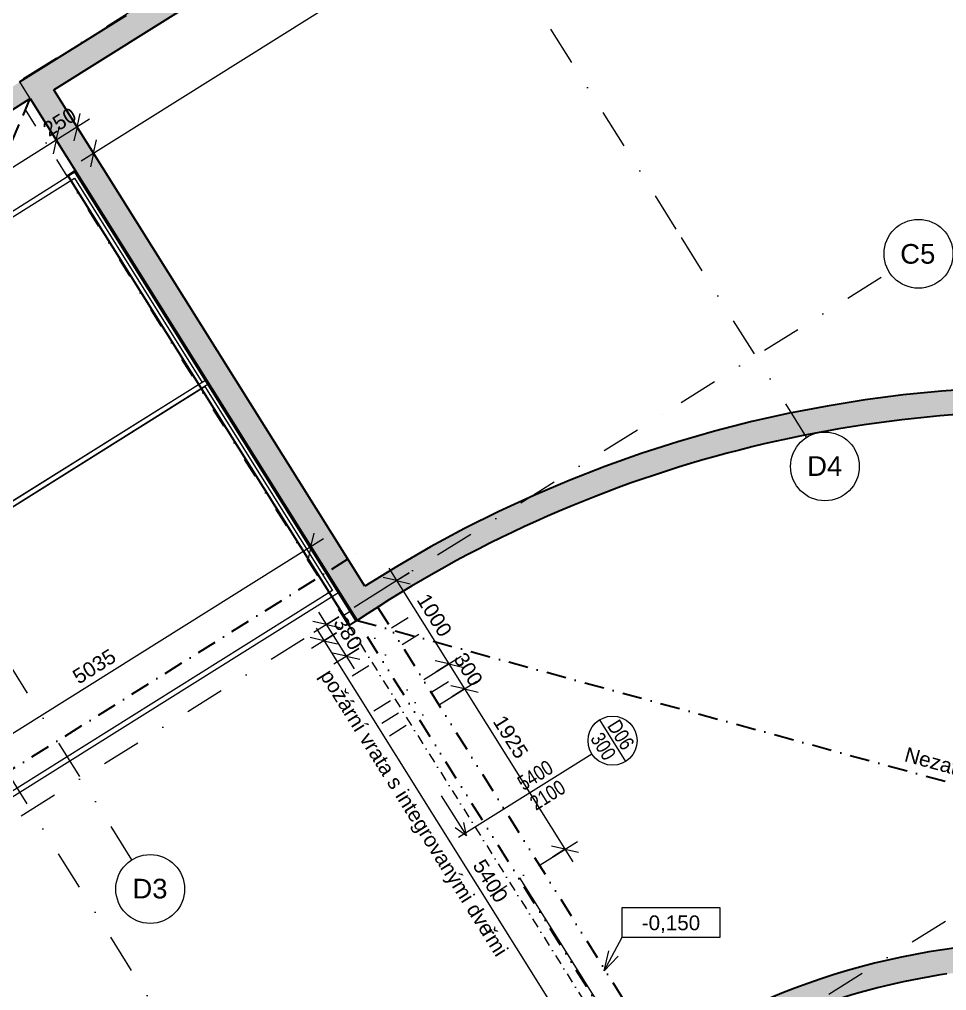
# Model space of a CAD drawing. Header units: millimetres. Extents: x -45523 to 44975, y -3459 to 74573.
# Drawn here: x -20619 to -11187, y 45300 to 55182 of the extents above; entities that cross this region are included whole.
import ezdxf

# ---------------------------------------------------------------- set-up
doc = ezdxf.new("R2010")
doc.units = ezdxf.units.MM
for name, pattern in [('HA_Dash_3mm-S1mm', [300, 200, -100]), ('HA_DashDot_10mm-S3mm', [1000, 400, -300, 0, -300]), ('HA_DashDot_2_2mm-S0_6mm', [220, 100, -60, 0, -60]), ('HA_DashDot_4mm-S1mm', [400, 200, -100, 0, -100]), ('HA_DashDot_6mm-S2mm', [600, 200, -200, 0, -200]), ('HA_DashDotDot_5mm-S1mm', [500, 200, -100, 0, -100, 0, -100])]:
    doc.linetypes.add(name, pattern=pattern)
for name, color, linetype, lineweight in [('A-____-____-DIMS', 9, 'Continuous', 5), ('A-____-____-DIMS-100', 9, 'Continuous', 5), ('A-DETL-____-CNTR', 9, 'HA_DashDot_6mm-S2mm', 9), ('A-DETL-____-HDLN', 9, 'HA_Dash_3mm-S1mm', 25), ('A-DETL-____-OTLN', 9, 'Continuous', 25), ('A-DETL-____-THIN', 9, 'Continuous', 9), ('A-DOOR-____-IDEN', 9, 'Continuous', 9), ('A-DOOR-____-OTLN', 9, 'Continuous', 9), ('A-FLOR-____-OVHD', 9, 'HA_DashDot_4mm-S1mm', 25), ('A-WALL-____-MCUT', 9, 'Continuous', 9), ('A-WALL-____-PATT', 9, 'Continuous', 25), ('C-PRKG-____-OTLN', 9, 'Continuous', 9), ('G-____-____-DIMS', 9, 'Continuous', 5), ('G-____-____-TEXT', 9, 'Continuous', 5), ('I-WALL-____-MCUT', 9, 'Continuous', 25), ('S-GRID-____-IDEN', 9, 'Continuous', 9), ('S-GRID-____-OTLN', 9, 'Continuous', 5)]:
    doc.layers.add(name, color=color, linetype=linetype, lineweight=lineweight)
doc.styles.add('Arial_1', font='arial.ttf', dxfattribs={"height": 200})
doc.styles.add('Arial_2', font='arial.ttf', dxfattribs={"height": 150})
doc.styles.add('Arial_3', font='arial.ttf', dxfattribs={"width": 0.8, "height": 150})
doc.dimstyles.new('Inner_Dimensions', dxfattribs={"dimscale": 304.8, "dimtxt": 153.03891, "dimasz": 0.656168, "dimexe": 0.492126, "dimexo": 0.0625, "dimgap": 0.065617, "dimtad": 1, "dimdec": 0, "dimzin": 0, "dimdsep": 46, "dimtxsty": 'Arial_2', "dimblk1": 'OBLIQUE', "dimblk2": 'OBLIQUE', "dimsah": 1, "dimcen": 0.09, "dimdle": 0.492126, "dimazin": 0, "dimtfac": 1, "dimtdec": 4, "dimtix": 1, "dimtmove": 0, "dimatfit": 3, "dimfxl": 0.492126, "dimfxlon": 1, "dimtvp": 1, "dimtolj": 1, "dimtzin": 0, "dimlwd": 9, "dimlwe": 9, "dimarcsym": 2})
doc.dimstyles.new('Inner_Dimensions_2', dxfattribs={"dimscale": 304.8, "dimtxt": 153.03891, "dimasz": 0.656168, "dimexe": 0.492126, "dimexo": 0.0625, "dimgap": 0.065617, "dimtad": 1, "dimdec": 0, "dimzin": 0, "dimdsep": 46, "dimtxsty": 'Arial_2', "dimblk1": 'OBLIQUE', "dimblk2": 'OBLIQUE', "dimsah": 1, "dimcen": 0.09, "dimdle": 0.492126, "dimazin": 0, "dimtfac": 1, "dimtdec": 4, "dimtix": 1, "dimtmove": 2, "dimatfit": 3, "dimfxl": 0.492126, "dimfxlon": 1, "dimtvp": 1, "dimtolj": 1, "dimtzin": 0, "dimlwd": 9, "dimlwe": 9, "dimarcsym": 2})
doc.dimstyles.new('Inner_Dimensions_3', dxfattribs={"dimscale": 304.8, "dimtxt": 153.03891, "dimasz": 0.656168, "dimexe": 0.492126, "dimexo": 0.0625, "dimgap": 0.065617, "dimtad": 1, "dimdec": 0, "dimzin": 0, "dimdsep": 46, "dimtxsty": 'Arial_2', "dimblk1": 'OBLIQUE', "dimblk2": 'OBLIQUE', "dimsah": 1, "dimcen": 0.09, "dimdle": 0.492126, "dimazin": 0, "dimtfac": 1, "dimtdec": 4, "dimtix": 1, "dimtmove": 0, "dimatfit": 3, "dimfxl": 0.492126, "dimfxlon": 1, "dimtvp": 1, "dimtolj": 1, "dimtzin": 0, "dimlwd": 9, "dimlwe": 9, "dimarcsym": 2})

# ---------------------------------------------------------------- blocks, each defined once
blk = doc.blocks.new('HA_PA_Perpendicular_SingleStall - Generic-1370711-1PP_GARAZ')
at = {"layer": 'C-PRKG-____-OTLN', "lineweight": 5}
for p, q in [((-25, 25), (-25, -5000)), ((2525, 25), (2525, -5000)), ((25, -25), (2475, -25)), ((25, -5000), (25, -25)), ((2475, -25), (2475, -5000)), ((-25, -5000), (25, -5000)), ((2525, -5000), (2475, -5000))]:
    blk.add_line(p, q, dxfattribs=at)
blk = doc.blocks.new('WIP_DR_Gate_Roll_wBox - 2100x5400_VrataC_D-1971020-1PP_GARAZ')
at = {"layer": 'A-DETL-____-OTLN', "linetype": 'HA_DashDotDot_5mm-S1mm'}
blk.add_line((2700, 0), (-2700, 0), dxfattribs=at)
at = {"layer": 'A-DOOR-____-OTLN'}
for p, q in [((-2815, -0.5), (-2815, -100)), ((-2700, -100), (-2700, -0.5)), ((2700, -0.5), (2700, -100)), ((2815, -100), (2815, -0.5)), ((-2815, -100), (-2700, -100)), ((2700, -100), (2815, -100))]:
    blk.add_line(p, q, dxfattribs=at)
at = {"layer": 'A-DOOR-____-OTLN', "linetype": 'HA_DashDot_2_2mm-S0_6mm'}
blk.add_line((-2700, -100), (2700, -100), dxfattribs=at)
blk = doc.blocks.new('Grid - Radius 3_5mm-353793-1PP_GARAZ')
at = {"layer": 'S-GRID-____-IDEN'}
blk.add_circle((0, 0), 3.5, dxfattribs=at)
blk = doc.blocks.new('DIMBLOCK211-1PP_GARAZ')
at = {"layer": 'A-____-____-DIMS-100', "lineweight": 9}
for p, q in [((-17573.3, 49689), (-17732.5, 49943.3)), ((-17652.9, 49816.2), (-17621.2, 49954)), ((-17525.8, 49895.8), (-21920, 47143.5)), ((-17652.9, 49816.2), (-17684.6, 49678.3)), ((-17652.9, 49816.2), (-17573.3, 49689)), ((-21840.3, 47016.3), (-21999.6, 47270.6)), ((-21920, 47143.5), (-21888.3, 47281.3)), ((-21920, 47143.5), (-21951.6, 47005.6)), ((-21920, 47143.5), (-21840.3, 47016.3))]:
    blk.add_line(p, q, dxfattribs=at)
at = {"layer": 'A-____-____-DIMS-100', "color": 0, "lineweight": 9, "insert": (-20095.9, 48539.3), "char_height": 150, "width": 553.765, "attachment_point": 1, "rotation": 32.06125, "line_spacing_factor": 0.941778, "style": 'Arial_2'}
blk.add_mtext('5035', dxfattribs=at)
blk = doc.blocks.new('_Oblique')
at = {"color": 0, "linetype": 'ByBlock', "lineweight": -2}
blk.add_line((-0.5, -0.5), (0.5, 0.5), dxfattribs=at)
blk = doc.blocks.new('DIMBLOCK232-1PP_GARAZ')
at = {"layer": 'A-____-____-DIMS-100', "lineweight": 9}
for p, q in [((-19905.1, 54165.4), (-20244.1, 53953.1)), ((-19952.6, 53958.7), (-20111.8, 54212.9)), ((-20032.2, 54085.8), (-20000.6, 54223.7)), ((-20164.5, 53826), (-20323.7, 54080.2)), ((-20244.1, 53953.1), (-20212.4, 54090.9)), ((-20032.2, 54085.8), (-20063.9, 53948)), ((-20032.2, 54085.8), (-19952.6, 53958.7)), ((-20244.1, 53953.1), (-20275.8, 53815.3)), ((-20244.1, 53953.1), (-20164.5, 53826))]:
    blk.add_line(p, q, dxfattribs=at)
at = {"layer": 'A-____-____-DIMS-100', "color": 0, "lineweight": 9, "insert": (-20398.8, 54109.6), "char_height": 150, "width": 415.324, "attachment_point": 1, "rotation": 32.06125, "line_spacing_factor": 0.941778, "style": 'Arial_2'}
blk.add_mtext('250', dxfattribs=at)
blk = doc.blocks.new('DIMBLOCK233-1PP_GARAZ')
at = {"layer": 'A-____-____-DIMS-100', "lineweight": 9}
for p, q in [((-20164.5, 53826), (-20323.7, 54080.2)), ((-20244.1, 53953.1), (-20212.4, 54090.9)), ((-20244.1, 53953.1), (-21917.9, 52904.7)), ((-20244.1, 53953.1), (-20275.8, 53815.3)), ((-20244.1, 53953.1), (-20164.5, 53826)), ((-21838.2, 52777.6), (-21997.5, 53031.9)), ((-21917.9, 52904.7), (-21886.2, 53042.6)), ((-21917.9, 52904.7), (-21949.5, 52766.9)), ((-21917.9, 52904.7), (-21838.2, 52777.6))]:
    blk.add_line(p, q, dxfattribs=at)
at = {"layer": 'A-____-____-DIMS-100', "color": 0, "lineweight": 9, "insert": (-21390.5, 53488.4), "char_height": 150, "width": 553.765, "attachment_point": 1, "rotation": 32.06125, "line_spacing_factor": 0.941778, "style": 'Arial_2'}
blk.add_mtext('1975', dxfattribs=at)
blk = doc.blocks.new('DIMBLOCK457-1PP_GARAZ')
at = {"layer": 'A-____-____-DIMS-100', "lineweight": 9}
for p, q in [((-17394.7, 48939.7), (-17649, 48780.5)), ((-17601.5, 48987.2), (-14575.8, 44156.6)), ((-17521.9, 48860.1), (-17394.7, 48939.7)), ((-17521.9, 48860.1), (-17659.7, 48891.8)), ((-17521.9, 48860.1), (-17384, 48828.4)), ((-14655.4, 44283.7), (-14793.2, 44315.4)), ((-14528.3, 44363.3), (-14782.5, 44204.1)), ((-14655.4, 44283.7), (-14528.3, 44363.3)), ((-14655.4, 44283.7), (-14517.6, 44252))]:
    blk.add_line(p, q, dxfattribs=at)
at = {"layer": 'A-____-____-DIMS-100', "color": 0, "lineweight": 9, "insert": (-15886.2, 46653.3), "char_height": 150, "width": 553.765, "attachment_point": 1, "rotation": 302.06125, "line_spacing_factor": 0.941778, "style": 'Arial_2'}
blk.add_mtext('5400', dxfattribs=at)
blk = doc.blocks.new('DIMBLOCK480-1PP_GARAZ')
at = {"layer": 'A-____-____-DIMS-100', "lineweight": 9}
for p, q in [((-16654.3, 49551), (-16908.5, 49391.8)), ((-16861, 49598.5), (-16250.6, 48623.9)), ((-16781.4, 49471.4), (-16654.3, 49551)), ((-16781.4, 49471.4), (-16919.2, 49503.1)), ((-16781.4, 49471.4), (-16643.6, 49439.7)), ((-16250.6, 48623.9), (-16388.4, 48655.6)), ((-16377.7, 48544.3), (-16123.5, 48703.5)), ((-16250.6, 48623.9), (-16377.7, 48544.3)), ((-16250.6, 48623.9), (-16112.8, 48592.2))]:
    blk.add_line(p, q, dxfattribs=at)
at = {"layer": 'A-____-____-DIMS-100', "color": 0, "lineweight": 9, "insert": (-16456.5, 49357.2), "char_height": 150, "width": 553.765, "attachment_point": 1, "rotation": 302.06125, "line_spacing_factor": 0.941778, "style": 'Arial_2'}
blk.add_mtext('1000', dxfattribs=at)
blk = doc.blocks.new('DIMBLOCK481-1PP_GARAZ')
at = {"layer": 'A-____-____-DIMS-100', "lineweight": 9}
for p, q in [((-16250.6, 48623.9), (-16388.4, 48655.6)), ((-16377.7, 48544.3), (-16123.5, 48703.5)), ((-16250.6, 48623.9), (-16377.7, 48544.3)), ((-16250.6, 48623.9), (-16091.3, 48369.7)), ((-16250.6, 48623.9), (-16112.8, 48592.2)), ((-16218.5, 48290), (-15964.2, 48449.3)), ((-16091.3, 48369.7), (-16229.2, 48401.3)), ((-16091.3, 48369.7), (-16218.5, 48290)), ((-16091.3, 48369.7), (-15953.5, 48338))]:
    blk.add_line(p, q, dxfattribs=at)
at = {"layer": 'A-____-____-DIMS-100', "color": 0, "lineweight": 9, "insert": (-16080.8, 48757.4), "char_height": 150, "width": 415.324, "attachment_point": 1, "rotation": 302.06125, "line_spacing_factor": 0.941778, "style": 'Arial_2'}
blk.add_mtext('300', dxfattribs=at)
blk = doc.blocks.new('DIMBLOCK482-1PP_GARAZ')
at = {"layer": 'A-____-____-DIMS-100', "lineweight": 9}
for p, q in [((-16218.5, 48290), (-15964.2, 48449.3)), ((-16091.3, 48369.7), (-16229.2, 48401.3)), ((-16091.3, 48369.7), (-16218.5, 48290)), ((-16091.3, 48369.7), (-14989.9, 46611.1)), ((-16091.3, 48369.7), (-15953.5, 48338)), ((-15069.5, 46738.3), (-15207.3, 46769.9)), ((-15196.6, 46658.6), (-14942.4, 46817.9)), ((-15069.5, 46738.3), (-15196.6, 46658.6)), ((-15069.5, 46738.3), (-14931.7, 46706.6))]:
    blk.add_line(p, q, dxfattribs=at)
at = {"layer": 'A-____-____-DIMS-100', "color": 0, "lineweight": 9, "insert": (-15680.8, 48118.7), "char_height": 150, "width": 553.765, "attachment_point": 1, "rotation": 302.06125, "line_spacing_factor": 0.941778, "style": 'Arial_2'}
blk.add_mtext('1925', dxfattribs=at)
blk = doc.blocks.new('DIMBLOCK483-1PP_GARAZ')
at = {"layer": 'A-____-____-DIMS-100', "lineweight": 9}
for p, q in [((-17574.8, 49151.5), (-17213.8, 48575.2)), ((-17495.1, 49024.4), (-17633, 49056)), ((-17368, 49104), (-17622.3, 48944.7)), ((-17495.1, 49024.4), (-17368, 49104)), ((-17495.1, 49024.4), (-17357.3, 48992.7)), ((-17293.4, 48702.3), (-17431.3, 48734)), ((-17166.3, 48782), (-17420.6, 48622.7)), ((-17293.4, 48702.3), (-17166.3, 48782)), ((-17293.4, 48702.3), (-17155.6, 48670.7))]:
    blk.add_line(p, q, dxfattribs=at)
at = {"layer": 'A-____-____-DIMS-100', "color": 0, "lineweight": 9, "insert": (-17304.2, 49124), "char_height": 150, "width": 415.324, "attachment_point": 1, "rotation": 302.06125, "line_spacing_factor": 0.941778, "style": 'Arial_2'}
blk.add_mtext('380', dxfattribs=at)
blk = doc.blocks.new('HA_TAG_Door_TypeMark_wDimensions - Scale100_Left with Bouble-921058-1PP_GARAZ')
at = {"layer": 'A-DOOR-____-IDEN'}
for p, q in [((-2.5, 13.5), (2.5, 13.5)), ((0, -5), (0, 11))]:
    blk.add_line(p, q, dxfattribs=at)
blk.add_circle((0, 13.5), 2.5, dxfattribs=at)
blk = doc.blocks.new('DIMBLOCK542-1PP_GARAZ')
at = {"layer": 'A-____-____-DIMS-100', "lineweight": 9}
for p, q in [((-42400.7, 54964.9), (-42655, 54805.6)), ((-14550.7, 10218.7), (-42607.5, 55012.4)), ((-42527.9, 54885.2), (-42400.7, 54964.9)), ((-42527.9, 54885.2), (-42665.7, 54916.9)), ((-42527.9, 54885.2), (-42390, 54853.6)), ((-14630.3, 10345.9), (-14768.2, 10377.5)), ((-14503.2, 10425.5), (-14757.4, 10266.2)), ((-14630.3, 10345.9), (-14503.2, 10425.5)), ((-14630.3, 10345.9), (-14492.5, 10314.2))]:
    blk.add_line(p, q, dxfattribs=at)
at = {"layer": 'A-____-____-DIMS-100', "color": 0, "lineweight": 9, "insert": (-28550.2, 32974), "char_height": 150, "width": 692.207, "attachment_point": 1, "rotation": 302.06125, "line_spacing_factor": 0.941778, "style": 'Arial_2'}
blk.add_mtext('52555', dxfattribs=at)
blk = doc.blocks.new('DIMBLOCK545-1PP_GARAZ')
at = {"layer": 'A-____-____-DIMS-100', "lineweight": 9}
for p, q in [((-11030.3, 59353.2), (-10998.7, 59491)), ((-10903.2, 59432.8), (-19992.4, 53739.7)), ((-11109.9, 59480.3), (-10950.7, 59226.1)), ((-11030.3, 59353.2), (-11109.9, 59480.3)), ((-11030.3, 59353.2), (-11062, 59215.4)), ((-19865.3, 53819.3), (-19833.6, 53957.2)), ((-19785.7, 53692.2), (-19944.9, 53946.5)), ((-19865.3, 53819.3), (-19897, 53681.5)), ((-19865.3, 53819.3), (-19785.7, 53692.2))]:
    blk.add_line(p, q, dxfattribs=at)
at = {"layer": 'A-____-____-DIMS-100', "color": 0, "lineweight": 9, "insert": (-15806.2, 56615.2), "char_height": 150, "width": 692.207, "attachment_point": 1, "rotation": 32.06125, "line_spacing_factor": 0.941778, "style": 'Arial_2'}
blk.add_mtext('10425', dxfattribs=at)
blk = doc.blocks.new('Spot Elevations - Generic-448778-1PP_GARAZ')
at = {"layer": 'G-____-____-DIMS', "lineweight": 9}
for p, q in [((-5, 0), (-5, 3)), ((-5, 3), (5, 3)), ((5, 3), (5, 0)), ((5, 0), (-5, 0))]:
    blk.add_line(p, q, dxfattribs=at)

msp = doc.modelspace()

# ---------------------------------------------------------------- hatches: boundary and pattern name
at = {"layer": 'A-WALL-____-PATT', "lineweight": 9}
for points in [[(-20270.3, 54466), (-11647.3, 59867.3), (-11780, 60079.1), (-20403, 54677.8)], [(-17315.8, 49278), (-17211.5, 49346.9), (-17106.4, 49414.7), (-20403, 54677.8), (-20614.9, 54545.1), (-17361.5, 49351)], [(-17183.1, 49066.1), (-16850.9, 49280.4), (-16512.1, 49484.2), (-16167.2, 49677.3), (-15816.4, 49859.5), (-15460.1, 50030.7), (-15098.6, 50190.7), (-14732.3, 50339.3), (-14361.5, 50476.4), (-13972.7, 50606), (-13608, 50715.5), (-13226, 50817.2), (-12841, 50907), (-12453.4, 50984.7), (-12063.6, 51050.3), (-11671.9, 51103.6), (-11278.7, 51144.7), (-10884.4, 51173.5), (-10489.4, 51189.9), (-10094.1, 51194), (-9698.9, 51185.8), (-9304.1, 51165.2), (-9287.2, 51414.6), (-9677.6, 51435.2), (-10068.3, 51443.9), (-10459.2, 51440.8), (-10849.8, 51425.8), (-11239.7, 51399), (-11628.7, 51360.4), (-12016.3, 51310.1), (-12402.2, 51248), (-12786.1, 51174.2), (-13167.5, 51088.9), (-13546.2, 50992), (-13921.8, 50883.8), (-14293.9, 50764.1), (-14662.3, 50633.3), (-15026.5, 50491.4), (-15386.2, 50338.5), (-15741.1, 50174.8), (-16090.9, 50000.3), (-16435.3, 49815.4), (-16773.9, 49620.1), (-17106.4, 49414.7), (-17211.4, 49346.9), (-17315.8, 49278)], [(-13868.9, 44481.4), (-13617.9, 44630.9), (-13361, 44769.9), (-13098.4, 44898), (-12830.7, 45015), (-12558.4, 45120.8), (-12281.9, 45215.1), (-12001.7, 45297.8), (-11718.3, 45368.7), (-11432.2, 45427.8), (-11143.9, 45474.8), (-10853.9, 45509.8), (-10562.6, 45532.7), (-10270.7, 45543.4), (-9978.6, 45541.8), (-9686.7, 45528.2), (-9669.8, 45777.6), (-9972.1, 45791.8), (-10274.7, 45793.3), (-10577, 45782.3), (-10895.1, 45756.6), (-11183.7, 45721.6), (-11477.8, 45673.6), (-11774.1, 45612.4), (-12067.7, 45538.9), (-12357.9, 45453.3), (-12644.3, 45355.6), (-12926.3, 45246), (-13203.6, 45124.8), (-13475.5, 44992.1), (-13741.7, 44848.1), (-14001.6, 44693.2)]]:
    msp.add_hatch(color=256, dxfattribs=at).paths.add_polyline_path(points)
h = msp.add_hatch(color=256, dxfattribs=at)
h.paths.add_polyline_path([(-34826.7, 45407), (-32987.7, 46559), (-33093.9, 46728.5), (-34932.9, 45576.5)])
h.paths.add_polyline_path([(-32140.3, 47089.8), (-29839.4, 48531), (-29945.5, 48700.5), (-32246.4, 47259.3)])
h.paths.add_polyline_path([(-28991.9, 49061.9), (-26974.9, 50325.3), (-27081.1, 50494.8), (-29098.1, 49231.4)])
h.paths.add_polyline_path([(-26127.5, 50856.1), (-24457.9, 51901.9), (-24564.1, 52071.4), (-26233.6, 51025.6), (-26167.1, 50919.4)])
h.paths.add_polyline_path([(-23610.5, 52432.7), (-23030, 52796.4), (-23136.1, 52965.9), (-23716.6, 52602.2)])
h.paths.add_polyline_path([(-22182.5, 53327.2), (-20508.7, 54375.6), (-20614.9, 54545.1), (-22288.6, 53496.7)])

# ---------------------------------------------------------------- linework, layer by layer
at = {"layer": 'A-DETL-____-CNTR'}
for p, q in [((-17266.1, 49010.2), (-20588.7, 54314)), ((-17341.1, 48672.5), (-16663.1, 49097.2)), ((-17234.9, 48503), (-16556.9, 48927.7)), ((-17011.9, 48147), (-16334, 48571.7)), ((-16932.3, 48019.9), (-16254.3, 48444.6)), ((-16852.7, 47892.8), (-16174.7, 48317.5)), ((-15830.8, 46261.4), (-15152.9, 46686.1))]:
    msp.add_line(p, q, dxfattribs=at)
at = {"layer": 'A-DETL-____-HDLN'}
msp.add_line((-28568.1, 35433.7), (-20508.7, 54375.6), dxfattribs=at)
at = {"layer": 'A-DETL-____-OTLN'}
for p, q in [((-20126.2, 53594.4), (-20058.4, 53636.9)), ((-17259.3, 49018.3), (-20126.2, 53594.4)), ((-17191.5, 49060.8), (-20058.4, 53636.9)), ((-17259.3, 49018.3), (-17191.5, 49060.8))]:
    msp.add_line(p, q, dxfattribs=at)
at = {"layer": 'A-DETL-____-OTLN', "linetype": 'HA_DashDotDot_5mm-S1mm'}
msp.add_line((-16971.2, 49198.8), (-14104.7, 44622.4), dxfattribs=at)
at = {"layer": 'A-DETL-____-THIN'}
for p, q in [((-16326.8, 47280.4), (-16071.9, 46873.7)), ((-16071.9, 46873.7), (-16185.4, 46955.7)), ((-16071.9, 46873.7), (-16096.3, 47011.5)), ((-15531.8, 46448.7), (-14255, 44410.2))]:
    msp.add_line(p, q, dxfattribs=at)
at = {"layer": 'A-FLOR-____-OVHD'}
for p, q in [((-32021.2, 40456.9), (-17173.3, 49756.9)), ((-17183.1, 49066.1), (-3675.5, 45370.7))]:
    msp.add_line(p, q, dxfattribs=at)
at = {"layer": 'A-WALL-____-MCUT', "lineweight": 25}
for p, q in [((-20270.3, 54466), (-11435.4, 60000)), ((-19534.3, 55222), (-20614.9, 54545.1)), ((-17106.4, 49414.7), (-20270.3, 54466)), ((-20508.7, 54375.6), (-17183.1, 49066.1))]:
    msp.add_line(p, q, dxfattribs=at)
at = {"layer": 'A-WALL-____-MCUT'}
msp.add_line((-20508.7, 54375.6), (-20614.9, 54545.1), dxfattribs=at)
at = {"layer": 'A-WALL-____-MCUT', "lineweight": 25, "flags": 128}
msp.add_lwpolyline([(-9287.2, 51414.6), (-9677.6, 51435.2), (-10068.3, 51443.9), (-10459.2, 51440.8), (-10849.8, 51425.8), (-11239.7, 51399), (-11628.7, 51360.4), (-12016.3, 51310.1), (-12402.2, 51248), (-12786.1, 51174.2), (-13167.5, 51088.9), (-13546.2, 50992), (-13921.8, 50883.8), (-14293.9, 50764.1), (-14662.3, 50633.3), (-15026.5, 50491.4), (-15386.2, 50338.5), (-15741.1, 50174.8), (-16090.9, 50000.3), (-16435.3, 49815.4), (-16773.9, 49620.1), (-17106.4, 49414.7)], dxfattribs=at)
at = {"layer": 'A-WALL-____-MCUT', "lineweight": 25}
for radius, start, end in [(12650, 86.11727, 123.7193), (7250, 86.11727, 121.99028), (7000, 98.40033, 121.98775)]:
    msp.add_arc((-10160.7, 38544.2), radius, start, end, dxfattribs=at)
at = {"layer": 'G-____-____-DIMS', "lineweight": 9}
for p, q in [((-14670.9, 45501.4), (-14486.3, 45842.4)), ((-14486.3, 45842.4), (-13991.4, 45842.4)), ((-14670.9, 45501.4), (-14622.8, 45702.8)), ((-14670.9, 45501.4), (-14528.6, 45651.7))]:
    msp.add_line(p, q, dxfattribs=at)
at = {"layer": 'I-WALL-____-MCUT'}
for p, q in [((-20614.9, 54545.1), (-20623.3, 54539.9)), ((-22182.5, 53327.2), (-20508.7, 54375.6))]:
    msp.add_line(p, q, dxfattribs=at)
at = {"layer": 'S-GRID-____-OTLN', "linetype": 'HA_DashDot_10mm-S3mm', "lineweight": 9}
for p, q in [((-13937, 53048.5), (-23881.4, 68925.2)), ((-36683.8, 44492.3), (-11925.6, 59999.7)), ((-12609.9, 50929.8), (-13937, 53048.5)), ((-13887.6, 51284), (-11768.9, 52611)), ((-33315.7, 39115), (-13887.6, 51284)), ((-3551.5, 20078.2), (-22573.6, 50447.6)), ((-19474.5, 46630.2), (-20801.6, 48748.9)), ((-30183.8, 34114.9), (-10755.7, 46283.8))]:
    msp.add_line(p, q, dxfattribs=at)

# ---------------------------------------------------------------- block references
at = {"layer": 'A-DOOR-____-IDEN', "xscale": 99.99999999999994, "yscale": 99.99999999999994, "zscale": 99.99999999999994, "rotation": 302.0612491911422}
msp.add_blockref('HA_TAG_Door_TypeMark_wDimensions - Scale100_Left with Bouble-921058-1PP_GARAZ', (-15728.5, 47126.5), dxfattribs=at)
at = {"layer": 'A-DOOR-____-OTLN', "rotation": 302.0612491911421}
msp.add_blockref('WIP_DR_Gate_Roll_wBox - 2100x5400_VrataC_D-1971020-1PP_GARAZ', (-15749.4, 46778.1), dxfattribs=at)
at = {"layer": 'C-PRKG-____-OTLN', "rotation": 302.0612494774554}
for p in [(-20052.1, 53599.5), (-18725.1, 51480.8)]:
    msp.add_blockref('HA_PA_Perpendicular_SingleStall - Generic-1370711-1PP_GARAZ', p, dxfattribs=at)
at = {"layer": 'G-____-____-DIMS', "lineweight": 9, "extrusion": (0, 0, -1), "xscale": 99.99999999999993, "yscale": 99.99999999999993, "zscale": 99.99999999999993}
msp.add_blockref('Spot Elevations - Generic-448778-1PP_GARAZ', (13991.4, 45842.4), dxfattribs=at)
at = {"layer": 'S-GRID-____-IDEN', "xscale": 99.99999999999993, "yscale": 99.99999999999993, "zscale": 99.99999999999993}
for p, rotation in [((-11472.2, 52796.8), 302.0612494774553), ((-12424.1, 50633.2), 32.0612494774557), ((-19288.7, 46333.5), 32.0612494774557)]:
    msp.add_blockref('Grid - Radius 3_5mm-353793-1PP_GARAZ', p, dxfattribs=dict(at, rotation=rotation))

# ---------------------------------------------------------------- texts
at = {"layer": 'A-DOOR-____-IDEN', "lineweight": 5, "char_height": 150, "attachment_point": 1, "style": 'Arial_3'}
for s, insert, width, rotation in [('D06', (-14517.6, 48073.2), 378.396, 302.06125), ('300', (-14688.9, 47943.4), 346.329, 302.06125), ('5400', (-15569.8, 47456.2), 461.772, 32.06125), ('2100', (-15443.4, 47254.4), 461.772, 32.06125)]:
    msp.add_mtext(s, dxfattribs=dict(at, insert=insert, width=width, rotation=rotation))
at = {"layer": 'G-____-____-TEXT', "color": 7, "lineweight": 9, "char_height": 150, "attachment_point": 1, "style": 'Arial_2'}
for s, insert, width, rotation in [('požární vrata s integrovanými dve', (-17439.9, 48586.6), 3759.914, 302.06616), ('Nezateplený strop', (-11586.1, 47780.6), 2012.236, 344.74089), ('řmi', (-15793, 45957.6), 360.759, 302.06616)]:
    msp.add_mtext(s, dxfattribs=dict(at, insert=insert, width=width, rotation=rotation))
at = {"layer": 'S-GRID-____-IDEN', "lineweight": 5, "char_height": 200, "width": 440.928, "attachment_point": 1, "style": 'Arial_1'}
for s, insert in [('C5', (-11657.9, 52896.3)), ('D4', (-12605, 50737.1)), ('D3', (-19469.6, 46437.4))]:
    msp.add_mtext(s, dxfattribs=dict(at, insert=insert))

# ---------------------------------------------------------------- dimensions: what is measured, and where the dimension line sits
at = {"layer": 'A-____-____-DIMS', "lineweight": 9}
for base, p1, p2, angle, dimstyle, override, picture, middle in [((-19865.3, 53819.3), (-11109.9, 59480.3), (-19785.7, 53692.2), 32.06125, 'Inner_Dimensions_3', {"dimpost": '<>', "dimfxl": 10429.315681}, 'DIMBLOCK545-1PP_GARAZ', (-15499.1, 56668.1)), ((-42527.9, 54885.2), (-14503.2, 10425.5), (-42400.7, 54964.9), 302.06125, 'Inner_Dimensions_3', {"dimpost": '<>', "dimfxl": 52555.000089}, 'DIMBLOCK542-1PP_GARAZ', (-28497.2, 32666.8)), ((-20244.1, 53953.1), (-19952.6, 53958.7), (-20164.5, 53826), 32.06125, 'Inner_Dimensions', {"dimpost": '<>', "dimfxl": 250}, 'DIMBLOCK232-1PP_GARAZ', (-20189.4, 54101.3)), ((-21917.9, 52904.7), (-20164.5, 53826), (-21838.2, 52777.6), 32.06125, 'Inner_Dimensions', {"dimpost": '<>', "dimfxl": 1974.986119}, 'DIMBLOCK233-1PP_GARAZ', (-21132.2, 53510.8)), ((-21920, 47143.5), (-17573.3, 49689), (-21840.3, 47016.3), 32.06125, 'Inner_Dimensions', {"dimpost": '<>', "dimfxl": 5034.999972}, 'DIMBLOCK211-1PP_GARAZ', (-19837.7, 48561.7)), ((-16250.6, 48623.9), (-16654.3, 49551), (-16377.7, 48544.3), 302.06125, 'Inner_Dimensions_3', {"dimpost": '<>', "dimfxl": 1044.030651}, 'DIMBLOCK480-1PP_GARAZ', (-16434.1, 49098.9)), ((-17293.4, 48702.3), (-17368, 49104), (-17166.3, 48782), 302.06125, 'Inner_Dimensions_3', {"dimpost": '<>', "dimfxl": 379.96569}, 'DIMBLOCK483-1PP_GARAZ', (-17312.4, 48914.6)), ((-16091.3, 48369.7), (-16377.7, 48544.3), (-16218.5, 48290), 302.06125, 'Inner_Dimensions_3', {"dimpost": '<>', "dimfxl": 299.999999}, 'DIMBLOCK481-1PP_GARAZ', (-16089.1, 48548.1))]:
    dim = msp.add_linear_dim(base=base, p1=p1, p2=p2, angle=angle, dimstyle=dimstyle, override=override, dxfattribs=at)
    dim.commit()
    dim.dimension.update_dxf_attribs({"geometry": picture, "text_midpoint": middle})
for base, p1, p2, override, picture, middle in [((-14655.4, 44283.7), (-17394.7, 48939.7), (-14528.3, 44363.3), {"dimpost": '<>', "dimfxl": 5400.005561}, 'DIMBLOCK457-1PP_GARAZ', (-15824, 46365.5)), ((-15069.5, 46738.3), (-16218.5, 48290), (-15196.6, 46658.6), {"dimpost": '<>', "dimfxl": 1925.000001}, 'DIMBLOCK482-1PP_GARAZ', (-15618.5, 47831))]:
    dim = msp.add_linear_dim(base=base, p1=p1, p2=p2, angle=302.06125, dimstyle='Inner_Dimensions_2', override=override, dxfattribs=at)
    dim.commit()
    dim.dimension.update_dxf_attribs({"geometry": picture, "text_midpoint": middle, "dimtype": 160, "text_rotation": 302.06125})

# ---------------------------------------------------------------- next in the draw order: texts
at = {"layer": 'G-____-____-DIMS', "lineweight": 9, "insert": (-14287.5, 46064.2), "char_height": 150, "width": 710.695, "attachment_point": 1, "line_spacing_factor": 0.941778, "style": 'Arial_2', "bg_fill": 3, "box_fill_scale": 1.25, "bg_fill_color": 256, "bg_fill_true_color": 13158600, "bg_fill_transparency": 0}
msp.add_mtext('-0,150', dxfattribs=at)

doc.saveas('drawing.dxf')
